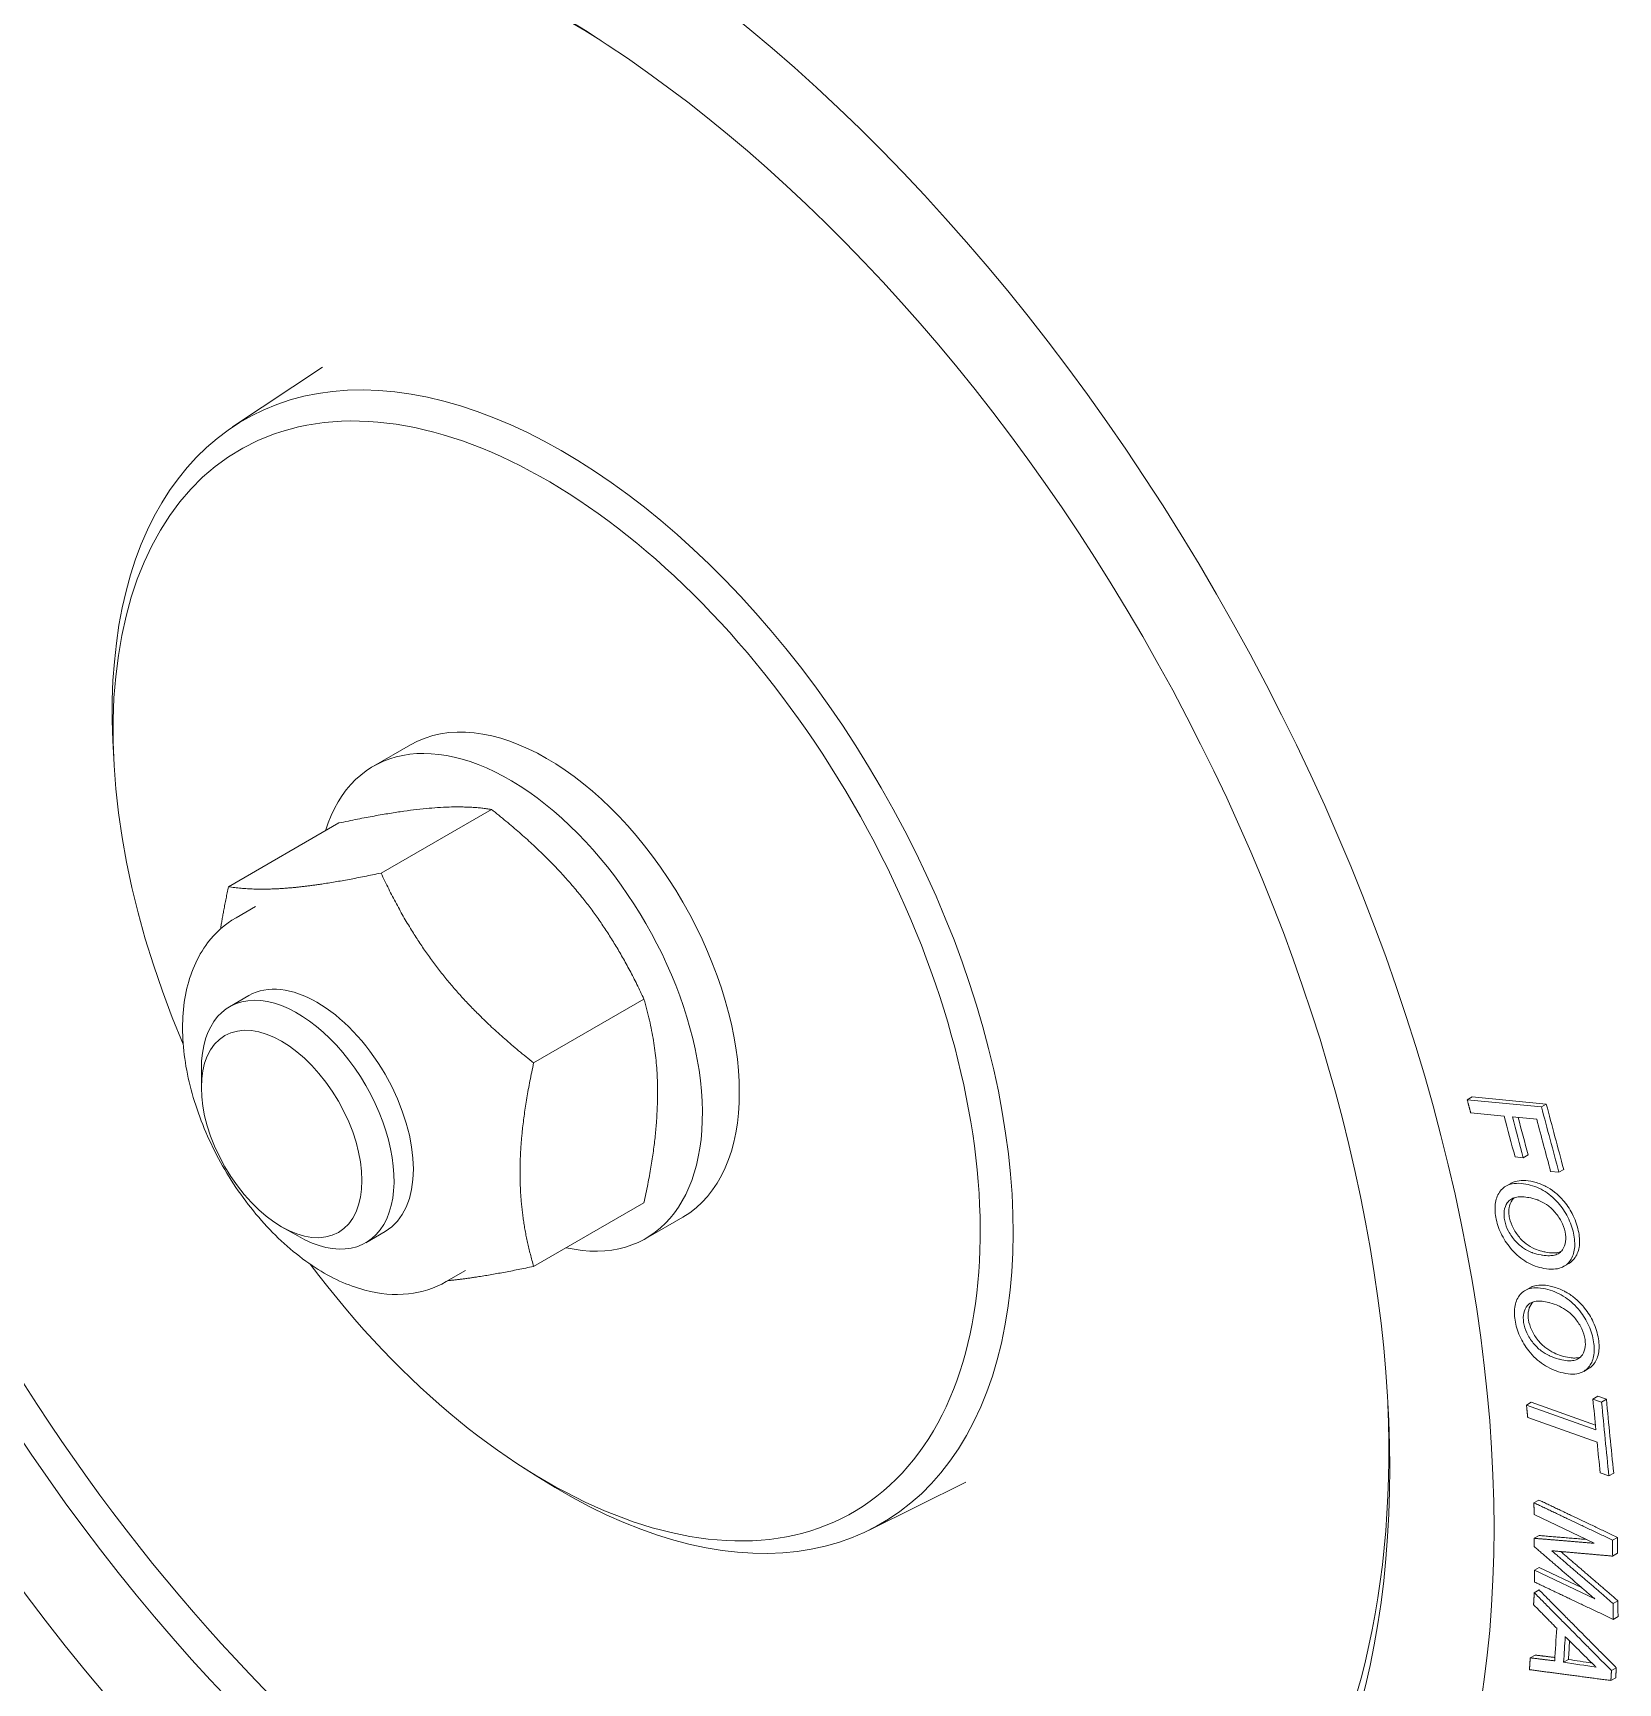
# Model space of a CAD drawing. Header units: millimetres. Extents: x 24 to 1656, y 24 to 1164.
# Drawn here: x 812.5 to 882.3, y 177.2 to 249.8 of the extents above; entities that cross this region are included whole.
import ezdxf

# ---------------------------------------------------------------- set-up
doc = ezdxf.new("R2010")
doc.units = ezdxf.units.MM
doc.header["$LTSCALE"] = 4
doc.layers.add('굵은실선_A3', color=7, linetype='Continuous', lineweight=18)

msp = doc.modelspace()

# ---------------------------------------------------------------- linework, layer by layer
at = {"layer": '굵은실선_A3'}
for p, q in [((821.263, 232.481), (825.218, 235.116)), ((816.031, 217.882), (815.994, 218.672)), ((827.467, 217.549), (829.094, 218.488)), ((825.946, 215.049), (821.088, 212.245)), ((832.663, 215.649), (827.805, 212.845)), ((821.418, 210.881), (822.274, 211.376)), ((821.982, 207.454), (821.133, 206.964)), ((839.381, 207.293), (834.523, 204.488)), ((819.891, 203.401), (819.891, 204.218)), ((875.631, 202.866), (875.844, 202.989)), ((878.9, 202.554), (875.631, 202.866)), ((875.844, 202.989), (879.113, 202.677)), ((878.9, 202.554), (879.113, 202.677)), ((875.784, 202.29), (877.256, 202.15)), ((877.619, 202.115), (878.69, 202.013)), ((877.736, 200.348), (878.099, 200.314)), ((878.099, 200.314), (878.312, 200.437)), ((879.667, 199.676), (879.88, 199.799)), ((877.331, 199.061), (877.544, 199.184)), ((879.304, 199.711), (879.667, 199.676)), ((839.381, 198.336), (834.523, 195.531)), ((839.467, 196.765), (841.094, 197.704)), ((823.426, 197.277), (824.133, 196.869)), ((827.982, 197.062), (827.133, 196.572)), ((879.892, 195.534), (880.104, 195.657)), ((830.668, 194.86), (831.524, 195.354)), ((878.177, 194.468), (878.39, 194.591)), ((880.758, 190.91), (880.971, 191.033)), ((881.164, 189.693), (881.377, 189.816)), ((881.546, 189.557), (881.164, 189.693)), ((881.377, 189.816), (881.759, 189.68)), ((881.546, 189.557), (881.759, 189.68)), ((878.24, 189.426), (878.453, 189.549)), ((881.296, 188.34), (878.24, 189.426)), ((878.294, 188.88), (881.35, 187.794)), ((878.453, 189.549), (881.275, 188.546)), ((834.038, 186.694), (834.703, 186.268)), ((849.297, 183.926), (853.555, 186.033)), ((881.485, 186.441), (881.867, 186.305)), ((881.867, 186.305), (882.08, 186.428)), ((878.57, 185.124), (878.783, 185.247)), ((878.573, 184.603), (881.224, 183.344)), ((878.58, 183.561), (878.793, 183.684)), ((882.03, 183.481), (882.243, 183.603)), ((882.034, 182.778), (882.247, 182.901)), ((878.592, 182.156), (878.805, 182.279)), ((881.243, 180.897), (878.592, 182.156)), ((878.805, 182.279), (880.667, 181.394)), ((878.585, 181.165), (878.798, 181.288)), ((882.05, 180.693), (882.263, 180.816)), ((882.057, 179.992), (882.27, 180.115)), ((878.404, 178.3), (878.617, 178.423)), ((879.875, 178.106), (880.088, 178.229)), ((881.956, 177.302), (882.169, 177.425)), ((881.983, 177.736), (882.196, 177.859))]:
    msp.add_line(p, q, dxfattribs=at)
for centre, major_axis in [((835.094, 208.096), (-29.5, 51.095)), ((835.094, 208.096), (-26.25, 45.466)), ((823.426, 201.36), (-2.5, 4.33))]:
    msp.add_ellipse(centre, major_axis=major_axis, ratio=0.57735, dxfattribs=at)
for centre, major_axis, ratio, start_param, end_param in [((835.8, 208.504), (-25.724, 44.555), 0.57735, 5.451555, 10.256408), ((835.094, 208.096), (13.5, -23.383), 0.57735, 4.92093, 10.787033), ((835.8, 208.504), (14.026, -24.294), 0.57735, 5.442448, 10.265515), ((835.094, 208.096), (-6, 10.392), 0.57735, 3.141593, 6.283185), ((833.467, 207.157), (6, -10.392), 0.57735, 5.794582, 9.913381), ((824.133, 201.768), (3, -5.196), 0.57735, 5.497787, 10.210176), ((824.982, 202.258), (-3, 5.196), 0.57735, 3.141593, 6.283185), ((1413.601, 509.807), (-117.83, -746.159), 0.739775, 5.249859, 5.254061), ((1391.556, 498.287), (-113.41, -718.172), 0.739775, 5.25066, 5.253393), ((1395.96, 500.586), (114.301, 723.816), 0.739775, 2.109075, 2.111787), ((1396.173, 500.709), (-114.301, -723.816), 0.739775, 5.250889, 5.253379), ((1408.998, 507.393), (-116.941, -740.534), 0.739775, 5.250691, 5.254079), ((1413.388, 509.684), (117.83, 746.159), 0.739775, 2.108266, 2.112468), ((1411.595, 494.22), (-300.587, -687.041), 0.642575, 5.427292, 5.429389), ((1416.095, 496.462), (-302.801, -692.101), 0.642575, 5.427311, 5.432318), ((1415.883, 496.339), (302.801, 692.101), 0.642575, 2.285718, 2.290726), ((1411.596, 494.221), (-300.588, -687.042), 0.642575, 5.430236, 5.432337), ((1416.649, 490.39), (372.894, 657.692), 0.582515, 2.348847, 2.349978), ((1416.862, 490.513), (-372.894, -657.692), 0.582515, 5.490439, 5.49157), ((1416.649, 490.392), (372.894, 657.692), 0.582515, 2.353344, 2.354475), ((1416.862, 490.515), (-372.894, -657.692), 0.582515, 5.494937, 5.496068), ((1388.311, 472.631), (-395.64, -600.992), 0.535555, 5.529154, 5.531687), ((1392.725, 474.744), (398.774, 605.754), 0.535555, 2.387839, 2.389817), ((4376.387, 2668.449), (4700.615, -2558.993), 0.769954, 4.353325, 4.35369), ((1392.938, 474.867), (-398.774, -605.754), 0.535555, 5.529982, 5.531409), ((4360.615, 2417.812), (-5208.512, -1231.108), 0.376514, 0.753673, 0.754039), ((4360.828, 2417.935), (5208.512, 1231.108), 0.376514, 3.895266, 3.89553)]:
    msp.add_ellipse(centre, major_axis=major_axis, ratio=ratio, start_param=start_param, end_param=end_param, dxfattribs=at)
for points, knots in [([(870.882, 144.206), (866.451, 142.745), (861.611, 142.349), (851.208, 143.577), (845.609, 145.386), (834.256, 151.112), (828.503, 155.132), (817.587, 164.892), (812.426, 170.633), (803.2, 183.225), (799.13, 190.068), (792.455, 204.205), (789.849, 211.497), (786.369, 225.866), (785.501, 232.941), (785.688, 246.205), (786.745, 252.398), (790.826, 263.054), (793.793, 267.582), (797.651, 271.028), (797.654, 271.031), (797.658, 271.034)], [4.046409, 4.046409, 4.046409, 4.046409, 4.333754, 4.333754, 4.649286, 4.649286, 4.980119, 4.980119, 5.310872, 5.310872, 5.639927, 5.639927, 5.96886, 5.96886, 6.299326, 6.299326, 6.630633, 6.630633, 6.948876, 6.948876, 6.949166, 6.949166, 6.949166, 6.949166]), ([(830.668, 194.86), (830.162, 194.567), (829.593, 194.388), (828.376, 194.253), (827.727, 194.317), (826.341, 194.684), (825.606, 195.028), (824.151, 195.968), (823.434, 196.582), (822.122, 197.993), (821.526, 198.788), (820.506, 200.479), (820.081, 201.373), (819.435, 203.192), (819.215, 204.116), (819.021, 205.924), (819.047, 206.808), (819.391, 208.416), (819.697, 209.151), (820.506, 210.218), (820.931, 210.6), (821.418, 210.881)], [3.926991, 3.926991, 3.926991, 3.926991, 4.174896, 4.174896, 4.447559, 4.447559, 4.771689, 4.771689, 5.119313, 5.119313, 5.464526, 5.464526, 5.80709, 5.80709, 6.151475, 6.151475, 6.499462, 6.499462, 6.830345, 6.830345, 7.068583, 7.068583, 7.068583, 7.068583]), ([(878.213, 199.155), (878.07, 199.181), (877.929, 199.194), (877.795, 199.187), (877.672, 199.181), (877.556, 199.159), (877.45, 199.118), (877.286, 199.054), (877.152, 198.947), (877.05, 198.795)], [-0.1930548, -0.1930548, -0.1930548, -0.1930548, -0.1349261, -0.1349261, -0.1349261, -0.0818799, -0.0818799, -0.0818799, 0, 0, 0, 0]), ([(877.544, 199.184), (877.58, 199.205), (877.618, 199.223), (877.658, 199.239), (877.766, 199.282), (877.883, 199.304), (878.008, 199.31), (878.142, 199.317), (878.282, 199.304), (878.426, 199.278)], [0.0612039, 0.0612039, 0.0612039, 0.0612039, 0.0810425, 0.0810425, 0.0810425, 0.1349021, 0.1349021, 0.1349021, 0.1930317, 0.1930317, 0.1930317, 0.1930317]), ([(879.628, 198.328), (879.53, 198.44), (879.426, 198.543), (879.316, 198.634), (879.206, 198.727), (879.093, 198.806), (878.977, 198.874), (878.853, 198.947), (878.729, 199.004), (878.605, 199.049), (878.473, 199.098), (878.341, 199.132), (878.213, 199.155)], [-0.1923045, -0.1923045, -0.1923045, -0.1923045, -0.1468953, -0.1468953, -0.1468953, -0.1010914, -0.1010914, -0.1010914, -0.0522115, -0.0522115, -0.0522115, 0, 0, 0, 0]), ([(878.426, 199.278), (878.592, 199.248), (878.763, 199.2), (878.985, 199.104), (879.036, 199.08), (879.221, 198.984), (879.352, 198.9), (879.607, 198.696), (879.728, 198.58), (879.841, 198.451)], [0, 0, 0, 0, 0.0674657, 0.0674657, 0.087538, 0.087538, 0.1399937, 0.1399937, 0.1923332, 0.1923332, 0.1923332, 0.1923332]), ([(877.05, 198.795), (876.954, 198.65), (876.89, 198.477), (876.866, 198.273), (876.842, 198.065), (876.86, 197.84), (876.911, 197.603)], [-0.1571885, -0.1571885, -0.1571885, -0.1571885, -0.0791557, -0.0791557, -0.0791557, 0, 0, 0, 0]), ([(877.282, 197.536), (877.249, 197.691), (877.241, 197.836), (877.259, 197.97), (877.279, 198.109), (877.327, 198.227), (877.394, 198.327)], [-0.1057738, -0.1057738, -0.1057738, -0.1057738, -0.0539592, -0.0539592, -0.0539592, 0, 0, 0, 0]), ([(877.394, 198.327), (877.435, 198.388), (877.485, 198.438), (877.544, 198.477), (877.606, 198.519), (877.676, 198.548), (877.751, 198.567), (877.912, 198.607), (878.098, 198.6), (878.284, 198.571), (878.302, 198.568), (878.321, 198.565), (878.339, 198.562)], [-0.1509505, -0.1509505, -0.1509505, -0.1509505, -0.1178974, -0.1178974, -0.1178974, -0.0827209, -0.0827209, -0.0827209, -0.0074735, -0.0074735, -0.0074735, 0, 0, 0, 0]), ([(877.607, 198.45), (877.542, 198.353), (877.495, 198.24), (877.474, 198.106), (877.464, 198.038), (877.46, 197.968), (877.464, 197.893), (877.467, 197.817), (877.478, 197.739), (877.495, 197.659)], [0, 0, 0, 0, 0.0522178, 0.0522178, 0.0522178, 0.0784902, 0.0784902, 0.0784902, 0.1052366, 0.1052366, 0.1052366, 0.1052366]), ([(878.339, 198.562), (878.461, 198.54), (878.587, 198.508), (878.713, 198.462), (878.727, 198.457), (878.741, 198.451), (878.755, 198.446), (878.875, 198.399), (878.997, 198.338), (879.115, 198.259), (879.24, 198.176), (879.357, 198.075), (879.464, 197.952)], [-0.1519909, -0.1519909, -0.1519909, -0.1519909, -0.102532, -0.102532, -0.102532, -0.0969261, -0.0969261, -0.0969261, -0.0496306, -0.0496306, -0.0496306, 0, 0, 0, 0]), ([(880.309, 196.988), (880.259, 197.224), (880.178, 197.461), (880.059, 197.695), (879.942, 197.925), (879.797, 198.135), (879.628, 198.328)], [-0.1571839, -0.1571839, -0.1571839, -0.1571839, -0.0780276, -0.0780276, -0.0780276, 0, 0, 0, 0]), ([(879.841, 198.451), (880, 198.269), (880.14, 198.07), (880.253, 197.854), (880.382, 197.61), (880.469, 197.36), (880.522, 197.111)], [0, 0, 0, 0, 0.0737113, 0.0737113, 0.0737113, 0.1571855, 0.1571855, 0.1571855, 0.1571855]), ([(876.911, 197.603), (876.962, 197.367), (877.043, 197.131), (877.161, 196.899), (877.279, 196.669), (877.425, 196.459), (877.594, 196.267)], [-0.1568809, -0.1568809, -0.1568809, -0.1568809, -0.0779538, -0.0779538, -0.0779538, 0, 0, 0, 0]), ([(877.495, 197.659), (877.528, 197.505), (877.584, 197.352), (877.664, 197.202), (877.748, 197.044), (877.852, 196.898), (877.969, 196.765)], [0, 0, 0, 0, 0.051513, 0.051513, 0.051513, 0.1054634, 0.1054634, 0.1054634, 0.1054634]), ([(879.464, 197.952), (879.581, 197.819), (879.686, 197.673), (879.769, 197.515), (879.849, 197.363), (879.905, 197.21), (879.938, 197.055)], [-0.1057833, -0.1057833, -0.1057833, -0.1057833, -0.0518207, -0.0518207, -0.0518207, 0, 0, 0, 0]), ([(877.756, 196.642), (877.639, 196.775), (877.535, 196.92), (877.451, 197.078), (877.371, 197.229), (877.315, 197.382), (877.282, 197.536)], [-0.1054643, -0.1054643, -0.1054643, -0.1054643, -0.0515847, -0.0515847, -0.0515847, 0, 0, 0, 0]), ([(879.938, 197.055), (879.972, 196.901), (879.98, 196.757), (879.961, 196.623), (879.941, 196.485), (879.893, 196.367), (879.827, 196.267)], [-0.1054434, -0.1054434, -0.1054434, -0.1054434, -0.0538676, -0.0538676, -0.0538676, 0, 0, 0, 0]), ([(880.172, 195.8), (880.268, 195.944), (880.331, 196.117), (880.355, 196.321), (880.379, 196.527), (880.36, 196.752), (880.309, 196.988)], [-0.1568633, -0.1568633, -0.1568633, -0.1568633, -0.0789212, -0.0789212, -0.0789212, 0, 0, 0, 0]), ([(880.522, 197.111), (880.573, 196.875), (880.591, 196.651), (880.568, 196.445), (880.544, 196.24), (880.481, 196.068), (880.385, 195.923)], [0, 0, 0, 0, 0.0787444, 0.0787444, 0.0787444, 0.156864, 0.156864, 0.156864, 0.156864]), ([(877.594, 196.267), (877.692, 196.155), (877.797, 196.053), (878.017, 195.869), (878.131, 195.789), (878.371, 195.649), (878.495, 195.592), (878.752, 195.498), (878.883, 195.464), (879.011, 195.441)], [-0.1923301, -0.1923301, -0.1923301, -0.1923301, -0.1469125, -0.1469125, -0.1011005, -0.1011005, -0.0521749, -0.0521749, 0, 0, 0, 0]), ([(878.883, 196.033), (878.761, 196.055), (878.635, 196.087), (878.509, 196.133), (878.495, 196.138), (878.481, 196.144), (878.466, 196.149), (878.346, 196.196), (878.224, 196.257), (878.106, 196.336), (877.982, 196.419), (877.864, 196.52), (877.756, 196.642)], [-0.1520021, -0.1520021, -0.1520021, -0.1520021, -0.1025275, -0.1025275, -0.1025275, -0.096939, -0.096939, -0.096939, -0.049642, -0.049642, -0.049642, 0, 0, 0, 0]), ([(877.969, 196.765), (878.076, 196.644), (878.193, 196.543), (878.316, 196.46), (878.436, 196.38), (878.559, 196.319), (878.681, 196.271), (878.788, 196.23), (878.896, 196.199), (879.001, 196.175), (879.033, 196.168), (879.064, 196.162), (879.096, 196.156)], [0, 0, 0, 0, 0.0492531, 0.0492531, 0.0492531, 0.097175, 0.097175, 0.097175, 0.1393162, 0.1393162, 0.1393162, 0.1519966, 0.1519966, 0.1519966, 0.1519966]), ([(879.827, 196.267), (879.786, 196.206), (879.736, 196.156), (879.677, 196.117), (879.615, 196.076), (879.545, 196.047), (879.47, 196.028), (879.403, 196.011), (879.332, 196.003), (879.257, 196.001), (879.154, 195.998), (879.046, 196.007), (878.938, 196.024), (878.92, 196.027), (878.901, 196.03), (878.883, 196.033)], [-0.1509375, -0.1509375, -0.1509375, -0.1509375, -0.1178884, -0.1178884, -0.1178884, -0.082716, -0.082716, -0.082716, -0.0512499, -0.0512499, -0.0512499, -0.0074888, -0.0074888, -0.0074888, 0, 0, 0, 0]), ([(879.096, 196.156), (879.205, 196.136), (879.315, 196.124), (879.421, 196.123), (879.491, 196.123), (879.56, 196.127), (879.625, 196.139), (879.665, 196.146), (879.704, 196.156), (879.742, 196.168)], [0, 0, 0, 0, 0.04443517, 0.04443517, 0.04443517, 0.07397328, 0.07397328, 0.07397328, 0.09235368, 0.09235368, 0.09235368, 0.09235368]), ([(879.011, 195.441), (879.155, 195.415), (879.295, 195.402), (879.429, 195.409), (879.551, 195.415), (879.667, 195.437), (879.773, 195.478), (879.937, 195.542), (880.07, 195.649), (880.172, 195.8)], [-0.1930322, -0.1930322, -0.1930322, -0.1930322, -0.1348993, -0.1348993, -0.1348993, -0.0818539, -0.0818539, -0.0818539, 0, 0, 0, 0]), ([(878.39, 194.591), (878.455, 194.628), (878.527, 194.657), (878.604, 194.677), (878.718, 194.707), (878.84, 194.716), (878.969, 194.709), (879.107, 194.701), (879.252, 194.675), (879.397, 194.635)], [0.0446147, 0.0446147, 0.0446147, 0.0446147, 0.0810425, 0.0810425, 0.0810425, 0.1349021, 0.1349021, 0.1349021, 0.1930317, 0.1930317, 0.1930317, 0.1930317]), ([(877.962, 194.288), (877.852, 194.159), (877.775, 194), (877.736, 193.806), (877.697, 193.61), (877.7, 193.392), (877.736, 193.16)], [-0.1571885, -0.1571885, -0.1571885, -0.1571885, -0.0791557, -0.0791557, -0.0791557, 0, 0, 0, 0]), ([(879.185, 194.512), (879.039, 194.552), (878.894, 194.578), (878.756, 194.586), (878.629, 194.593), (878.509, 194.584), (878.396, 194.556), (878.222, 194.512), (878.077, 194.423), (877.962, 194.288)], [-0.1930548, -0.1930548, -0.1930548, -0.1930548, -0.1349261, -0.1349261, -0.1349261, -0.0818799, -0.0818799, -0.0818799, 0, 0, 0, 0]), ([(878.284, 193.803), (878.331, 193.858), (878.386, 193.9), (878.449, 193.932), (878.516, 193.965), (878.59, 193.985), (878.669, 193.995), (878.837, 194.017), (879.028, 193.991), (879.218, 193.944), (879.236, 193.939), (879.255, 193.934), (879.274, 193.929)], [-0.1509505, -0.1509505, -0.1509505, -0.1509505, -0.1178974, -0.1178974, -0.1178974, -0.0827209, -0.0827209, -0.0827209, -0.0074735, -0.0074735, -0.0074735, 0, 0, 0, 0]), ([(880.586, 193.57), (880.493, 193.688), (880.393, 193.797), (880.286, 193.897), (880.179, 193.997), (880.067, 194.085), (879.952, 194.162), (879.83, 194.244), (879.706, 194.313), (879.581, 194.369), (879.448, 194.429), (879.316, 194.476), (879.185, 194.512)], [-0.1923045, -0.1923045, -0.1923045, -0.1923045, -0.1468953, -0.1468953, -0.1468953, -0.1010914, -0.1010914, -0.1010914, -0.0522115, -0.0522115, -0.0522115, 0, 0, 0, 0]), ([(879.274, 193.929), (879.398, 193.895), (879.526, 193.851), (879.652, 193.794), (879.666, 193.788), (879.681, 193.781), (879.695, 193.774), (879.815, 193.717), (879.937, 193.646), (880.053, 193.558), (880.175, 193.465), (880.289, 193.356), (880.392, 193.227)], [-0.1519909, -0.1519909, -0.1519909, -0.1519909, -0.102532, -0.102532, -0.102532, -0.0969261, -0.0969261, -0.0969261, -0.0496306, -0.0496306, -0.0496306, 0, 0, 0, 0]), ([(879.397, 194.635), (879.567, 194.588), (879.739, 194.524), (879.962, 194.409), (880.013, 194.381), (880.197, 194.269), (880.326, 194.175), (880.575, 193.953), (880.691, 193.829), (880.799, 193.693)], [0, 0, 0, 0, 0.0674657, 0.0674657, 0.087538, 0.087538, 0.1399937, 0.1399937, 0.1923332, 0.1923332, 0.1923332, 0.1923332]), ([(878.114, 193.056), (878.091, 193.208), (878.092, 193.348), (878.121, 193.475), (878.151, 193.606), (878.208, 193.714), (878.284, 193.803)], [-0.1057738, -0.1057738, -0.1057738, -0.1057738, -0.0539592, -0.0539592, -0.0539592, 0, 0, 0, 0]), ([(878.497, 193.926), (878.424, 193.84), (878.367, 193.736), (878.337, 193.61), (878.321, 193.546), (878.313, 193.479), (878.311, 193.407), (878.309, 193.334), (878.315, 193.258), (878.327, 193.179)], [0, 0, 0, 0, 0.0522178, 0.0522178, 0.0522178, 0.0784902, 0.0784902, 0.0784902, 0.1052366, 0.1052366, 0.1052366, 0.1052366]), ([(880.392, 193.227), (880.503, 193.087), (880.601, 192.936), (880.676, 192.776), (880.748, 192.622), (880.795, 192.469), (880.818, 192.317)], [-0.1057833, -0.1057833, -0.1057833, -0.1057833, -0.0518207, -0.0518207, -0.0518207, 0, 0, 0, 0]), ([(881.196, 192.214), (881.16, 192.446), (881.093, 192.681), (880.987, 192.918), (880.882, 193.15), (880.747, 193.368), (880.586, 193.57)], [-0.1571839, -0.1571839, -0.1571839, -0.1571839, -0.0780276, -0.0780276, -0.0780276, 0, 0, 0, 0]), ([(880.799, 193.693), (880.951, 193.502), (881.081, 193.297), (881.183, 193.078), (881.299, 192.83), (881.371, 192.581), (881.409, 192.337)], [0, 0, 0, 0, 0.0737113, 0.0737113, 0.0737113, 0.1571855, 0.1571855, 0.1571855, 0.1571855]), ([(877.736, 193.16), (877.773, 192.928), (877.84, 192.693), (877.946, 192.458), (878.051, 192.226), (878.187, 192.009), (878.348, 191.807)], [-0.1568809, -0.1568809, -0.1568809, -0.1568809, -0.0779538, -0.0779538, -0.0779538, 0, 0, 0, 0]), ([(878.541, 192.15), (878.43, 192.29), (878.332, 192.44), (878.257, 192.6), (878.185, 192.753), (878.138, 192.905), (878.114, 193.056)], [-0.1054643, -0.1054643, -0.1054643, -0.1054643, -0.0515847, -0.0515847, -0.0515847, 0, 0, 0, 0]), ([(878.327, 193.179), (878.351, 193.028), (878.398, 192.876), (878.47, 192.723), (878.545, 192.563), (878.643, 192.413), (878.754, 192.273)], [0, 0, 0, 0, 0.051513, 0.051513, 0.051513, 0.1054634, 0.1054634, 0.1054634, 0.1054634]), ([(878.348, 191.807), (878.442, 191.689), (878.542, 191.58), (878.757, 191.381), (878.868, 191.293), (879.106, 191.134), (879.231, 191.065), (879.488, 190.949), (879.621, 190.903), (879.752, 190.867)], [-0.1923301, -0.1923301, -0.1923301, -0.1923301, -0.1469125, -0.1469125, -0.1011005, -0.1011005, -0.0521749, -0.0521749, 0, 0, 0, 0]), ([(879.66, 191.448), (879.536, 191.482), (879.408, 191.526), (879.282, 191.583), (879.268, 191.589), (879.253, 191.596), (879.239, 191.603), (879.119, 191.66), (878.997, 191.731), (878.881, 191.819), (878.758, 191.912), (878.644, 192.021), (878.541, 192.15)], [-0.1520021, -0.1520021, -0.1520021, -0.1520021, -0.1025275, -0.1025275, -0.1025275, -0.096939, -0.096939, -0.096939, -0.049642, -0.049642, -0.049642, 0, 0, 0, 0]), ([(878.754, 192.273), (878.856, 192.145), (878.969, 192.036), (879.091, 191.944), (879.209, 191.855), (879.332, 191.783), (879.454, 191.725), (879.561, 191.674), (879.67, 191.632), (879.777, 191.599), (879.809, 191.589), (879.841, 191.58), (879.873, 191.571)], [0, 0, 0, 0, 0.0492531, 0.0492531, 0.0492531, 0.097175, 0.097175, 0.097175, 0.1393162, 0.1393162, 0.1393162, 0.1519966, 0.1519966, 0.1519966, 0.1519966]), ([(880.818, 192.317), (880.842, 192.166), (880.841, 192.026), (880.812, 191.901), (880.782, 191.77), (880.725, 191.662), (880.649, 191.574)], [-0.1054434, -0.1054434, -0.1054434, -0.1054434, -0.0538676, -0.0538676, -0.0538676, 0, 0, 0, 0]), ([(880.972, 191.089), (881.081, 191.218), (881.158, 191.376), (881.197, 191.569), (881.236, 191.765), (881.232, 191.982), (881.196, 192.214)], [-0.1568633, -0.1568633, -0.1568633, -0.1568633, -0.0789212, -0.0789212, -0.0789212, 0, 0, 0, 0]), ([(881.409, 192.337), (881.445, 192.106), (881.449, 191.889), (881.41, 191.693), (881.372, 191.5), (881.295, 191.341), (881.185, 191.212)], [0, 0, 0, 0, 0.0787444, 0.0787444, 0.0787444, 0.156864, 0.156864, 0.156864, 0.156864]), ([(880.649, 191.574), (880.603, 191.519), (880.548, 191.477), (880.485, 191.445), (880.418, 191.412), (880.344, 191.391), (880.265, 191.382), (880.195, 191.373), (880.121, 191.372), (880.044, 191.378), (879.938, 191.385), (879.827, 191.406), (879.717, 191.433), (879.698, 191.438), (879.679, 191.443), (879.66, 191.448)], [-0.1509375, -0.1509375, -0.1509375, -0.1509375, -0.1178884, -0.1178884, -0.1178884, -0.082716, -0.082716, -0.082716, -0.0512499, -0.0512499, -0.0512499, -0.0074888, -0.0074888, -0.0074888, 0, 0, 0, 0]), ([(879.752, 190.867), (879.898, 190.827), (880.042, 190.8), (880.18, 190.792), (880.307, 190.785), (880.427, 190.794), (880.54, 190.822), (880.713, 190.866), (880.858, 190.955), (880.972, 191.089)], [-0.1930322, -0.1930322, -0.1930322, -0.1930322, -0.1348993, -0.1348993, -0.1348993, -0.0818539, -0.0818539, -0.0818539, 0, 0, 0, 0]), ([(879.873, 191.571), (879.985, 191.54), (880.097, 191.517), (880.206, 191.505), (880.279, 191.497), (880.349, 191.495), (880.417, 191.499), (880.485, 191.503), (880.55, 191.514), (880.611, 191.533)], [0, 0, 0, 0, 0.0444352, 0.0444352, 0.0444352, 0.0739733, 0.0739733, 0.0739733, 0.1034968, 0.1034968, 0.1034968, 0.1034968])]:
    msp.add_open_spline(points, degree=3, knots=knots, dxfattribs=at)
for points, weights in [([(832.663, 215.649), (830.424, 215.996), (825.946, 215.049)], [1, 1.15470053838, 1]), ([(839.381, 207.293), (837.142, 212.117), (832.663, 215.649)], [1, 1.15470053838, 1]), ([(823.847, 212.198), (825.405, 212.338), (827.805, 212.845)], [1, 1.0379548493, 1]), ([(827.805, 212.845), (829.005, 210.259), (830.564, 208.32)], [1, 1.0379548493, 1]), ([(820.737, 210.389), (820.873, 211.26), (821.088, 212.245)], [1.01726911063, 1.01328362095, 1]), ([(821.088, 212.245), (822.288, 212.059), (823.847, 212.198)], [1, 1.0379548493, 1]), ([(830.564, 208.32), (832.123, 206.381), (834.523, 204.488)], [1, 1.0379548493, 1]), ([(839.381, 198.336), (840.5, 203.461), (839.381, 207.293)], [1, 1.15470053838, 1]), ([(834.523, 204.488), (833.923, 201.742), (833.923, 199.663)], [1, 1.0379548493, 1]), ([(875.631, 202.866), (875.708, 202.578), (875.784, 202.29)], [1.00164039765, 1.00169878901, 1.00173057276]), ([(833.923, 199.663), (833.923, 197.585), (834.523, 195.531)], [1, 1.0379548493, 1]), ([(834.523, 195.531), (832.248, 195.051), (830.74, 194.902)], [1, 1.03590570327, 1.00387702919]), ([(878.24, 189.426), (878.267, 189.153), (878.294, 188.88)], [1.00061487371, 1.00062816836, 1.00061487371]), ([(878.783, 185.247), (880.452, 184.454), (882.243, 183.603)], [1.59205834156, 1.53965586895, 1.48713007656]), ([(882.03, 183.481), (880.239, 184.331), (878.57, 185.124)], [1.01590413001, 1.0517861085, 1.08758384348]), ([(878.57, 185.124), (878.571, 184.863), (878.573, 184.603)], [1.00004626477, 1.00013522385, 1.00019763537]), ([(881.224, 183.344), (879.865, 183.455), (878.58, 183.561)], [1.0250241088, 1.04672396342, 1.06798343836]), ([(878.58, 183.561), (878.581, 183.378), (878.583, 183.196)], [1.00003239906, 1.00003890004, 1.00003239905]), ([(878.583, 183.196), (879.876, 182.078), (881.243, 180.897)], [1.06798343851, 1.04672396351, 1.02502410884]), ([(878.793, 183.684), (879.807, 183.6), (880.867, 183.513)], [1.45703110158, 1.43404885014, 1.41068937146]), ([(879.35, 183.015), (880.655, 182.899), (882.034, 182.778)], [1.05504726294, 1.03407170815, 1.01266456362]), ([(882.05, 180.693), (880.663, 181.885), (879.35, 183.015)], [1.01265704615, 1.03405144891, 1.05501322135]), ([(879.747, 182.98), (880.973, 181.925), (882.263, 180.816)], [1.43389453184, 1.40731638992, 1.38022944731]), ([(878.592, 182.156), (878.594, 181.896), (878.597, 181.636)], [1.00015136361, 1.00008895497, 1]), ([(878.597, 181.636), (880.266, 180.843), (882.057, 179.992)], [1.08758384307, 1.05178610823, 1.01590412987]), ([(878.585, 181.165), (878.568, 180.904), (878.551, 180.642)], [1.00021730173, 1.0003116485, 1.00037690942]), ([(881.983, 177.736), (880.223, 179.511), (878.585, 181.165)], [1.01386850698, 1.04059279778, 1.06643421295]), ([(878.798, 181.288), (880.436, 179.634), (882.196, 177.859)], [1.4333048817, 1.39857360051, 1.36265572016]), ([(878.551, 180.642), (879.056, 180.127), (879.572, 179.6)], [1.01560421315, 1.00784362457, 1]), ([(878.404, 178.3), (878.388, 178.039), (878.372, 177.779)], [1.00053480248, 1.00046953125, 1.00037516959]), ([(879.482, 178.168), (878.937, 178.235), (878.404, 178.3)], [1.00048100329, 1.00832840067, 1.01609272214]), ([(878.617, 178.423), (879.05, 178.37), (879.491, 178.316)], [1.01609272213, 1.00977411858, 1.00340049633]), ([(878.372, 177.779), (880.1, 177.548), (881.956, 177.302)], [1.06643421299, 1.0405927978, 1.01386850699]), ([(881.956, 177.302), (881.969, 177.519), (881.983, 177.736)], [1.00029143396, 1.00030016544, 1.00029143396]), ([(882.196, 177.859), (882.182, 177.642), (882.169, 177.425)], [1.00029143396, 1.00030016545, 1.00029143396])]:
    msp.add_rational_spline(points, weights, degree=2, dxfattribs=at)
for points in [[(877.692, 198.549), (877.661, 198.52), (877.632, 198.487), (877.607, 198.45)], [(880.385, 195.923), (880.309, 195.81), (880.215, 195.721), (880.104, 195.657)], [(878.536, 193.967), (878.522, 193.954), (878.509, 193.94), (878.497, 193.926)], [(881.185, 191.212), (881.123, 191.139), (881.051, 191.079), (880.971, 191.033)]]:
    msp.add_open_spline(points, degree=3, dxfattribs=at)

doc.saveas('drawing.dxf')
